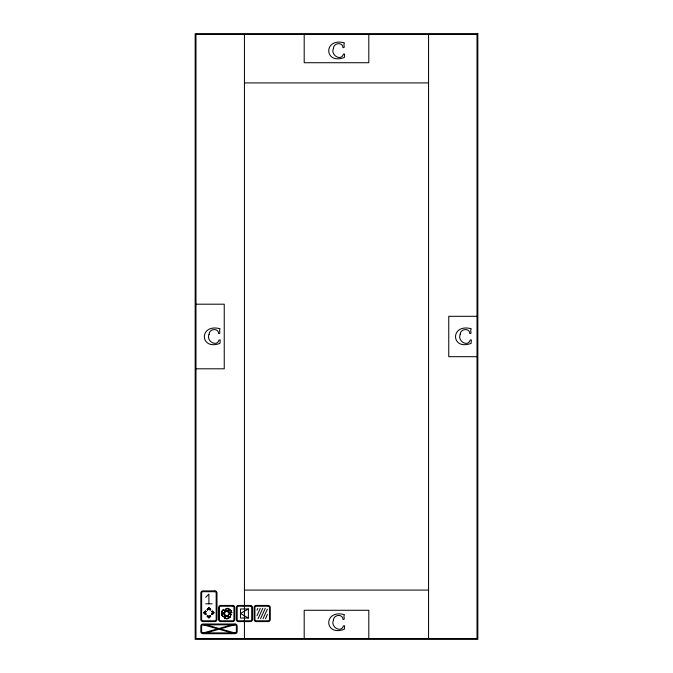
<?xml version="1.0" encoding="UTF-8"?>
<svg xmlns="http://www.w3.org/2000/svg" width="673" height="673" viewBox="0 0 673 673"><rect width="100%" height="100%" fill="white"/><g stroke="black" fill="none" stroke-linecap="round" stroke-linejoin="round"><path stroke-width="1.01" d="M256.968 610.209L257.809 608.342M256.968 615.669L260.325 608.274M262.798 608.274L258.053 618.731M260.535 618.739L265.28 608.274M263.017 618.739L267.366 609.132M265.49 618.739L267.433 614.457M205.509 610.924L203.65 612.783L205.509 614.634M207.04 609.385L208.899 607.534L210.758 609.385M205.635 611.059L203.919 612.783L205.635 614.499M207.175 609.519L208.899 607.795L210.624 609.519M206.14 611.336L204.693 612.783L206.14 614.222M207.452 610.024L208.899 608.577L210.346 610.024M206.275 611.471L204.962 612.783L206.275 614.096M207.587 610.159L208.899 608.846L210.212 610.159M210.212 615.408L208.899 616.72L207.587 615.408M211.524 614.096L212.836 612.783L211.524 611.471M210.346 615.534L208.899 616.981L207.452 615.534M211.659 614.222L213.105 612.783L211.659 611.336M210.624 616.039L208.899 617.764L207.175 616.039M212.163 614.499L213.879 612.783L212.163 611.059M210.758 616.174L208.899 618.033L207.04 616.174M212.289 614.634L214.149 612.783L212.289 610.924M205.677 597.313L208.899 594.124L208.899 603.816M248.387 608.981L240.48 613.507L248.387 618.033L248.387 608.981L240.48 608.981L240.48 618.033L248.387 618.033M244.434 82.914L428.566 82.914M195.978 304.196L224.244 304.196L224.244 368.804L195.978 368.804M477.022 316.31L448.756 316.31L448.756 356.69L477.022 356.69M244.434 590.086L428.566 590.086M205.677 603.816L212.138 603.816M428.566 34.458L428.566 638.542M368.804 34.458L368.804 62.724L304.196 62.724L304.196 34.458M368.804 638.542L368.804 610.276L304.196 610.276L304.196 638.542M244.434 34.458L244.434 638.542M221.627 614.584L221.77 615.475L223.756 616.973L225.211 614.895L223.041 613.372L221.627 614.584M221.762 614.609L221.888 615.4L223.722 616.779L225.009 614.929L223.024 613.54L221.762 614.609M225.034 616.333L224.832 618.807L225.337 618.083L227.037 618.891L229.594 617.663L226.784 616.022L227.297 615.29L225.034 616.333M225.169 616.426L225.018 618.302L225.304 617.89L226.742 618.815L229.114 617.738L226.582 616.056L226.885 615.635L225.169 616.426M209.076 334.321C205.854 340.933 216.799 347.63 219.095 339.941L220.206 339.941L219.953 343.373C199.856 350.936 198.72 323.78 219.364 328.559L220.105 328.836C218.456 330.09 221.383 334.136 218.649 333.572C218.447 327.583 209.093 328.676 209.076 334.321M333.446 48.431C330.224 55.043 341.169 61.739 343.466 54.05L344.576 54.05L344.324 57.483C324.226 65.045 323.09 37.89 343.735 42.668L344.475 42.946C342.826 44.199 345.754 48.246 343.02 47.682C342.818 41.692 333.463 42.786 333.446 48.431M333.446 620.212C330.224 626.824 341.169 633.52 343.466 625.831L344.576 625.831L344.324 629.263C324.226 636.826 323.09 609.671 343.735 614.449L344.475 614.727C342.826 615.98 345.754 620.026 343.02 619.463C342.818 613.473 333.463 614.567 333.446 620.212M460.239 334.321C457.017 340.933 467.962 347.63 470.259 339.941L471.369 339.941L471.117 343.373C451.019 350.936 449.884 323.78 470.528 328.559L471.268 328.836C469.619 330.09 472.547 334.136 469.813 333.572C469.611 327.583 460.256 328.676 460.239 334.321M228.584 609.645L228.526 610.31L226.305 611.37L225.396 609.359L227.659 608.417L228.584 609.645M228.719 609.645L228.652 610.403L226.237 611.564L225.211 609.284L227.667 608.274L228.719 609.645M231.192 610.916L231.058 612.405L231.546 612.438L229.863 613.271L228.374 612.203L228.87 612.245L229.106 609.149L231.192 610.916M231.335 610.907L231.209 612.27L232.076 612.329L229.855 613.44L227.878 612.018L228.744 612.094L228.803 608.771L231.335 610.907M221.812 611.277L221.543 614.096L224.412 612.422L224.782 613.229L225.06 610.756L223.041 609.393L223.402 610.175L221.812 611.277M221.947 611.311L221.728 613.641L224.479 612.237L224.698 612.716L224.908 610.823L223.377 609.788L223.587 610.243L221.947 611.311M230.847 614.399L230.174 617.116L228.416 616.67L228.66 614.222L230.847 614.399M230.999 614.272L230.25 617.234L228.273 616.737L228.534 614.07L230.999 614.272M217.657 628.851L202.8 633.091L205.475 633.091L218.994 629.23L232.513 633.091L235.188 633.091L220.332 628.851L235.188 624.611L232.513 624.611L218.994 628.473L205.475 624.611L202.8 624.611L217.657 628.851M477.83 33.65L195.17 33.65L195.17 639.35L477.83 639.35L477.83 33.65M477.022 34.458L195.978 34.458L195.978 638.542L477.022 638.542L477.022 34.458M214.864 590.894L202.935 590.894A2.112 2.112 0 0 0 200.823 593.006L200.823 619.471A2.112 2.112 0 0 0 202.935 621.583L214.864 621.583A2.112 2.112 0 0 0 216.975 619.471L216.975 593.006A2.112 2.112 0 0 0 214.864 590.894M214.864 591.702L202.935 591.702A1.304 1.304 0 0 0 201.631 593.006L201.631 619.471A1.304 1.304 0 0 0 202.935 620.775L214.864 620.775A1.304 1.304 0 0 0 216.168 619.471L216.168 593.006A1.304 1.304 0 0 0 214.864 591.702M232.631 605.431L220.702 605.431A2.112 2.112 0 0 0 218.59 607.542L218.59 619.471A2.112 2.112 0 0 0 220.702 621.583L232.631 621.583A2.112 2.112 0 0 0 234.742 619.471L234.742 607.542A2.112 2.112 0 0 0 232.631 605.431M250.398 605.431L238.469 605.431A2.112 2.112 0 0 0 236.358 607.542L236.358 619.471A2.112 2.112 0 0 0 238.469 621.583L250.398 621.583A2.112 2.112 0 0 0 252.51 619.471L252.51 607.542A2.112 2.112 0 0 0 250.398 605.431M268.165 605.431L256.236 605.431A2.112 2.112 0 0 0 254.125 607.542L254.125 619.471A2.112 2.112 0 0 0 256.236 621.583L268.165 621.583A2.112 2.112 0 0 0 270.277 619.471L270.277 607.542A2.112 2.112 0 0 0 268.165 605.431M232.631 606.238L220.702 606.238A1.304 1.304 0 0 0 219.398 607.542L219.398 619.471A1.304 1.304 0 0 0 220.702 620.775L232.631 620.775A1.304 1.304 0 0 0 233.935 619.471L233.935 607.542A1.304 1.304 0 0 0 232.631 606.238M250.398 606.238L238.469 606.238A1.304 1.304 0 0 0 237.165 607.542L237.165 619.471A1.304 1.304 0 0 0 238.469 620.775L250.398 620.775A1.304 1.304 0 0 0 251.702 619.471L251.702 607.542A1.304 1.304 0 0 0 250.398 606.238M268.165 606.238L256.236 606.238A1.304 1.304 0 0 0 254.932 607.542L254.932 619.471A1.304 1.304 0 0 0 256.236 620.775L268.165 620.775A1.304 1.304 0 0 0 269.469 619.471L269.469 607.542A1.304 1.304 0 0 0 268.165 606.238M235.054 624.006L202.935 624.006A2.112 2.112 0 0 0 200.823 626.117L200.823 631.585A2.112 2.112 0 0 0 202.935 633.697L235.054 633.697A2.112 2.112 0 0 0 237.165 631.585L237.165 626.117A2.112 2.112 0 0 0 235.054 624.006M235.054 624.813L202.935 624.813A1.304 1.304 0 0 0 201.631 626.117L201.631 631.585A1.304 1.304 0 0 0 202.935 632.889L235.054 632.889A1.304 1.304 0 0 0 236.358 631.585L236.358 626.117A1.304 1.304 0 0 0 235.054 624.813"/></g></svg>
